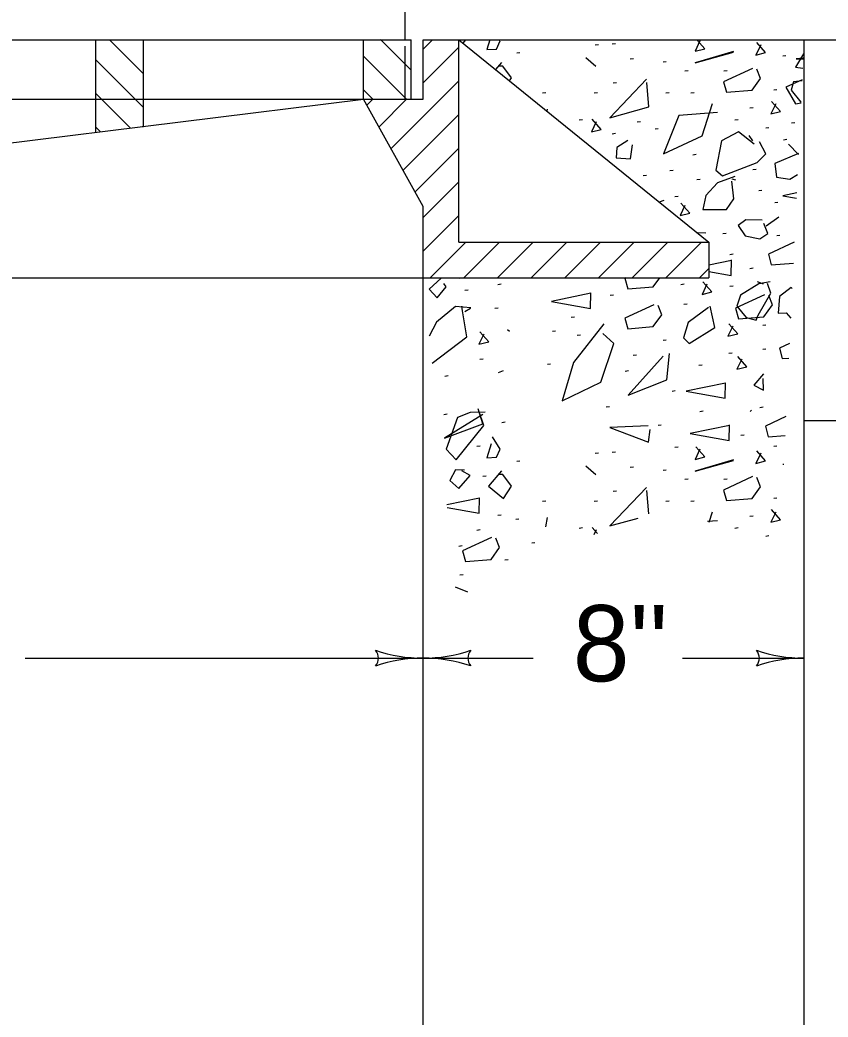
# Model space of a CAD drawing. Extents: x 997.6 to 1037.1, y 998.9 to 1022.6.
# Drawn here: x 1026.104 to 1028.226, y 1005.581 to 1008.199 of the extents above; entities that cross this region are included whole.
import ezdxf

# ---------------------------------------------------------------- set-up
doc = ezdxf.new("R2010")
doc.units = 0
doc.layers.add('Level 1', color=7, linetype='Continuous')

msp = doc.modelspace()

# ---------------------------------------------------------------- linework, layer by layer
at = {"layer": 'Level 1'}
for p, q in [((1027.116, 1008.1468), (1027.116, 1008.8968)), ((1024.1941, 1008.1468), (1027.1316, 1008.1468)), ((1026.3035, 1007.9038), (1026.3035, 1008.1468)), ((1026.4285, 1008.0577), (1026.3393, 1008.1468)), ((1026.4285, 1008.1461), (1026.4277, 1008.1468)), ((1026.4285, 1007.9193), (1026.4285, 1008.1468)), ((1027.0066, 1007.9906), (1027.0066, 1008.1468)), ((1027.1316, 1008.0669), (1027.0508, 1008.1478)), ((1027.1316, 1007.9906), (1027.1316, 1008.1468)), ((1027.1628, 1007.9906), (1027.1628, 1008.1468)), ((1027.1628, 1008.1468), (1027.2566, 1008.1468)), ((1027.1628, 1008.1223), (1027.1873, 1008.1468)), ((1027.2566, 1007.6156), (1027.2566, 1008.1468)), ((1027.2566, 1008.1468), (1027.9128, 1007.6156)), ((1027.2566, 1008.1468), (1028.1628, 1008.1468)), ((1028.1628, 1001.7718), (1028.1628, 1008.1468)), ((1028.1628, 1008.1468), (1030.2548, 1008.1468)), ((1027.116, 1007.9906), (1027.116, 1008.1298)), ((1027.1628, 1008.0339), (1027.2566, 1008.1277)), ((1026.4285, 1007.9693), (1026.3035, 1008.0943)), ((1027.1195, 1007.9906), (1027.0066, 1008.1035)), ((1027.0785, 1007.8613), (1027.2566, 1008.0393)), ((1027.0311, 1007.9906), (1027.0066, 1008.0151)), ((1024.2098, 1007.9906), (1027.116, 1007.9906)), ((1025.741, 1007.8343), (1027.0066, 1007.9906)), ((1026.3943, 1007.915), (1026.3035, 1008.0059)), ((1027.1628, 1007.7093), (1027.0066, 1007.9906)), ((1027.0066, 1007.9906), (1027.1628, 1007.9906)), ((1027.0153, 1007.9748), (1027.0311, 1007.9906)), ((1027.0469, 1007.918), (1027.1195, 1007.9906)), ((1027.11, 1007.8043), (1027.2566, 1007.9509)), ((1026.3156, 1007.9053), (1026.3035, 1007.9175)), ((1026.4251, 1007.9188), (1026.4285, 1007.9193)), ((1027.1416, 1007.7475), (1027.2566, 1007.8625)), ((1027.1628, 1007.6804), (1027.2566, 1007.7742)), ((1027.1628, 1007.5218), (1027.1628, 1007.7093)), ((1027.1628, 1007.592), (1027.2566, 1007.6858)), ((1027.1811, 1007.5218), (1027.2748, 1007.6156)), ((1027.2566, 1007.6156), (1027.9128, 1007.6156)), ((1027.2694, 1007.5218), (1027.3632, 1007.6156)), ((1027.3578, 1007.5218), (1027.4516, 1007.6156)), ((1027.4463, 1007.5218), (1027.54, 1007.6156)), ((1027.5346, 1007.5218), (1027.6283, 1007.6156)), ((1027.623, 1007.5218), (1027.7168, 1007.6156)), ((1027.7113, 1007.5218), (1027.8051, 1007.6156)), ((1027.7998, 1007.5218), (1027.8935, 1007.6156)), ((1027.9128, 1007.6156), (1027.9128, 1007.5218)), ((1027.8882, 1007.5218), (1027.9128, 1007.5465)), ((1024.1628, 1007.5218), (1027.1628, 1007.5218)), ((1027.1628, 1002.8343), (1027.1628, 1007.5218)), ((1027.1628, 1007.5218), (1027.9128, 1007.5218)), ((1028.1628, 1007.1468), (1030.2548, 1007.1468)), ((1026.1176, 1006.5233), (1027.1628, 1006.5233)), ((1027.1628, 1006.5233), (1027.4515, 1006.5233)), ((1027.8438, 1006.5233), (1028.1628, 1006.5233))]:
    msp.add_line(p, q, dxfattribs=at)
for points in [[(1027.2677, 1008.1378), (1027.2748, 1008.1468)], [(1027.3382, 1008.1468), (1027.3299, 1008.1214)], [(1027.3555, 1008.1224), (1027.3652, 1008.1438)], [(1027.3652, 1008.1438), (1027.3633, 1008.1468)], [(1027.8895, 1008.1437), (1027.8767, 1008.117)], [(1027.9023, 1008.1233), (1027.8816, 1008.1468)], [(1027.3299, 1008.1214), (1027.3555, 1008.1224)], [(1027.6231, 1008.1333), (1027.6146, 1008.1322)], [(1027.6676, 1008.1358), (1027.6591, 1008.1348)], [(1027.8767, 1008.117), (1027.9023, 1008.1233)], [(1028.0492, 1008.1332), (1028.0363, 1008.1065), (1028.062, 1008.1129), (1028.0385, 1008.1396)], [(1027.417, 1008.1123), (1027.4085, 1008.1113)], [(1027.6166, 1008.0766), (1027.5899, 1008.099)], [(1027.7148, 1008.0966), (1027.7062, 1008.0955)], [(1027.9773, 1008.1161), (1027.8769, 1008.0862), (1027.9773, 1008.1139)], [(1028.1153, 1008.1044), (1028.1068, 1008.1033)], [(1028.161, 1008.1098), (1028.1404, 1008.0744)], [(1028.1605, 1008.0983), (1028.1426, 1008.0968)], [(1028.1426, 1008.0968), (1028.1604, 1008.0968)], [(1027.3683, 1008.0873), (1027.3529, 1008.0688)], [(1027.3716, 1008.0777), (1027.3598, 1008.0777)], [(1027.395, 1008.0467), (1027.3716, 1008.0777)], [(1027.8011, 1008.0888), (1027.7926, 1008.0877)], [(1027.8588, 1008.0652), (1027.8502, 1008.0641)], [(1028.0273, 1008.0717), (1027.9515, 1008.0365), (1027.959, 1008.0088), (1028.0263, 1008.0141), (1028.0487, 1008.045), (1028.039, 1008.0695)], [(1027.9608, 1008.0652), (1027.9523, 1008.0641)], [(1028.1404, 1008.0744), (1028.1593, 1008.072)], [(1027.3899, 1008.0389), (1027.395, 1008.0467)], [(1027.7489, 1008.0435), (1027.6529, 1007.9422), (1027.7553, 1007.9709), (1027.75, 1008.035)], [(1028.1578, 1008.0412), (1028.1148, 1008.0222)], [(1028.1575, 1008.0393), (1028.1351, 1008.036)], [(1028.1577, 1008.0392), (1028.1575, 1008.0393)], [(1027.6703, 1008.0338), (1027.6617, 1008.0327)], [(1028.0917, 1008.0154), (1028.0832, 1008.0143)], [(1028.1148, 1008.0222), (1028.1404, 1007.9784)], [(1028.1351, 1008.036), (1028.1288, 1008.0147)], [(1028.1288, 1008.0147), (1028.1543, 1007.9827)], [(1027.4851, 1008.0076), (1027.4766, 1008.0065)], [(1027.6205, 1008.0076), (1027.6119, 1008.0065)], [(1027.809, 1008.0076), (1027.8004, 1008.0065)], [(1027.8744, 1008.0076), (1027.8659, 1008.0065)], [(1027.4881, 1007.9594), (1027.4889, 1007.9646)], [(1027.9356, 1007.956), (1027.8343, 1007.9475), (1027.7938, 1007.8472), (1027.8951, 1007.8942), (1027.9228, 1007.9795)], [(1028.0289, 1007.9683), (1028.0203, 1007.9673)], [(1028.0884, 1007.9787), (1028.0757, 1007.952), (1028.1013, 1007.9584), (1028.0778, 1007.9851)], [(1028.1404, 1007.9784), (1028.1549, 1007.9814)], [(1028.1543, 1007.9827), (1028.1549, 1007.9828)], [(1027.5813, 1007.9369), (1027.5727, 1007.9358)], [(1027.6172, 1007.9316), (1027.6044, 1007.9049), (1027.63, 1007.9113), (1027.6065, 1007.938)], [(1027.9896, 1007.9369), (1027.9811, 1007.9358)], [(1027.7331, 1007.9317), (1027.7245, 1007.9306)], [(1027.7802, 1007.9133), (1027.7717, 1007.9123)], [(1028.0708, 1007.9159), (1028.0623, 1007.9149)], [(1028.1388, 1007.929), (1028.1303, 1007.928)], [(1027.6676, 1007.9003), (1027.6591, 1007.8992)], [(1027.6998, 1007.8824), (1027.671, 1007.8643), (1027.67, 1007.8365), (1027.7073, 1007.8344), (1027.7127, 1007.8707)], [(1028.0317, 1007.8728), (1027.9911, 1007.9048), (1027.9463, 1007.8813), (1027.9313, 1007.8045), (1027.9484, 1007.7896), (1028.0402, 1007.8248), (1028.0626, 1007.8472), (1028.0455, 1007.8792)], [(1028.0178, 1007.8952), (1028.0273, 1007.8813)], [(1028.1179, 1007.8845), (1028.1093, 1007.8835)], [(1028.1483, 1007.8453), (1028.1223, 1007.8728)], [(1027.8797, 1007.8453), (1027.8711, 1007.8442)], [(1028.1485, 1007.8483), (1028.0861, 1007.8216)], [(1027.8194, 1007.8034), (1027.8109, 1007.8023)], [(1028.0368, 1007.806), (1028.0282, 1007.8049)], [(1028.0861, 1007.8216), (1028.0903, 1007.7864)], [(1027.7488, 1007.7903), (1027.7403, 1007.7893)], [(1027.8902, 1007.7798), (1027.8816, 1007.7788)], [(1027.9815, 1007.7874), (1027.9356, 1007.7714), (1027.9047, 1007.7383), (1027.8972, 1007.701), (1027.9591, 1007.701), (1027.9783, 1007.7288), (1027.9729, 1007.7758)], [(1027.9836, 1007.7778), (1027.974, 1007.7811)], [(1028.0903, 1007.7864), (1028.1255, 1007.7811)], [(1028.1255, 1007.7811), (1028.1458, 1007.7933)], [(1028.0524, 1007.751), (1028.0439, 1007.7499)], [(1027.8325, 1007.7353), (1027.824, 1007.7343)], [(1028.1436, 1007.7447), (1028.1074, 1007.7373)], [(1028.1074, 1007.7373), (1028.1429, 1007.7309)], [(1027.7948, 1007.7245), (1027.7828, 1007.7208)], [(1027.8502, 1007.7117), (1027.8374, 1007.685), (1027.863, 1007.6914), (1027.8395, 1007.7181)], [(1028.0943, 1007.7196), (1028.0858, 1007.7185)], [(1028.053, 1007.6733), (1028.0103, 1007.6743), (1027.99, 1007.6594), (1028.0082, 1007.6317), (1028.0466, 1007.6243), (1028.0679, 1007.6381), (1028.0573, 1007.6648)], [(1028.0637, 1007.6583), (1028.0968, 1007.6818)], [(1027.9047, 1007.6392), (1027.883, 1007.6397)], [(1027.9024, 1007.6239), (1027.9025, 1007.6243)], [(1027.9582, 1007.6384), (1027.9497, 1007.6374)], [(1028.0996, 1007.6333), (1028.091, 1007.6322)], [(1028.1373, 1007.6152), (1028.0693, 1007.5836)], [(1027.9727, 1007.5675), (1027.9128, 1007.5552)], [(1027.9765, 1007.5835), (1027.968, 1007.5824)], [(1027.9716, 1007.528), (1027.9727, 1007.5686)], [(1028.0693, 1007.5836), (1028.0768, 1007.5558)], [(1028.0289, 1007.5468), (1028.0203, 1007.5458)], [(1028.0768, 1007.5558), (1028.1348, 1007.5604)], [(1027.2104, 1007.5208), (1027.1784, 1007.4919), (1027.1998, 1007.4695), (1027.2233, 1007.4983), (1027.2168, 1007.5068)], [(1027.2678, 1007.5207), (1027.2593, 1007.5196)], [(1027.6947, 1007.5218), (1027.6923, 1007.5208)], [(1027.6923, 1007.5208), (1027.6998, 1007.493)], [(1027.7671, 1007.4983), (1027.784, 1007.5218)], [(1027.9128, 1007.5384), (1027.9716, 1007.528)], [(1027.2809, 1007.4893), (1027.2723, 1007.4882)], [(1027.3673, 1007.5049), (1027.3588, 1007.5038)], [(1027.6998, 1007.493), (1027.7671, 1007.4983)], [(1027.8483, 1007.5049), (1027.8397, 1007.5038)], [(1027.9078, 1007.5048), (1027.895, 1007.4782), (1027.9206, 1007.4846), (1027.8972, 1007.5113)], [(1027.9765, 1007.4997), (1027.968, 1007.4987)], [(1028.0743, 1007.5112), (1028.0444, 1007.5058), (1027.9964, 1007.4759), (1027.9868, 1007.4471), (1028.0113, 1007.4173), (1028.037, 1007.4108), (1028.0423, 1007.4237), (1028.0754, 1007.4813), (1028.0668, 1007.5068)], [(1028.0402, 1007.5122), (1028.0551, 1007.5058)], [(1028.1288, 1007.4962), (1028.0988, 1007.4728)], [(1028.1315, 1007.4935), (1028.1288, 1007.4962)], [(1027.6035, 1007.4811), (1027.5, 1007.4598), (1027.6025, 1007.4416), (1027.6035, 1007.4822)], [(1027.6623, 1007.4762), (1027.6538, 1007.4751)], [(1028.0587, 1007.4774), (1027.9829, 1007.4422), (1027.9904, 1007.4144), (1028.0577, 1007.4198), (1028.08, 1007.4508), (1028.0704, 1007.4753)], [(1028.0988, 1007.4728), (1028.0946, 1007.429)], [(1027.2478, 1007.4461), (1027.1977, 1007.4055)], [(1027.2883, 1007.4428), (1027.2478, 1007.4461)], [(1027.2659, 1007.4354), (1027.2648, 1007.4471)], [(1027.2723, 1007.4333), (1027.2873, 1007.4418)], [(1027.3594, 1007.4421), (1027.3509, 1007.441)], [(1027.7681, 1007.4513), (1027.6923, 1007.416), (1027.6998, 1007.3883), (1027.767, 1007.3936), (1027.7894, 1007.4246), (1027.7798, 1007.4491)], [(1027.9122, 1007.4439), (1027.8588, 1007.4044), (1027.846, 1007.3639), (1027.8609, 1007.349), (1027.9282, 1007.3917), (1027.9164, 1007.4471)], [(1027.8561, 1007.4526), (1027.8476, 1007.4515)], [(1027.2777, 1007.3671), (1027.2659, 1007.4354)], [(1027.5603, 1007.4185), (1027.5518, 1007.4175)], [(1028.0946, 1007.429), (1028.1159, 1007.4301)], [(1028.1159, 1007.4301), (1028.1278, 1007.4157)], [(1027.1977, 1007.4055), (1027.1789, 1007.3688)], [(1027.3897, 1007.381), (1027.3843, 1007.3853)], [(1027.6369, 1007.4013), (1027.5579, 1007.2999), (1027.5281, 1007.1985), (1027.6294, 1007.2476), (1027.6636, 1007.349), (1027.6348, 1007.3757)], [(1027.9758, 1007.3949), (1027.9631, 1007.3683), (1027.9887, 1007.3747), (1027.9652, 1007.4013)], [(1028.0629, 1007.3976), (1028.0543, 1007.3965)], [(1027.1863, 1007.2979), (1027.2777, 1007.3671)], [(1027.3222, 1007.3739), (1027.3093, 1007.3473), (1027.3349, 1007.3537), (1027.3115, 1007.3803)], [(1027.5105, 1007.3819), (1027.502, 1007.3808)], [(1027.576, 1007.3714), (1027.5674, 1007.3703)], [(1027.8011, 1007.3583), (1027.7926, 1007.3573)], [(1028.0629, 1007.3348), (1028.0543, 1007.3337)], [(1028.1247, 1007.3498), (1028.0982, 1007.3375)], [(1028.0982, 1007.3375), (1028.1056, 1007.3098)], [(1027.3202, 1007.3086), (1027.3117, 1007.3075)], [(1027.7927, 1007.3159), (1027.7009, 1007.2135), (1027.8023, 1007.254), (1027.8098, 1007.3233)], [(1027.7226, 1007.3191), (1027.714, 1007.318)], [(1027.9739, 1007.3243), (1027.9653, 1007.3233)], [(1027.9994, 1007.3085), (1027.9866, 1007.2818), (1028.0123, 1007.2883), (1027.9888, 1007.3149)], [(1028.1056, 1007.3098), (1028.1228, 1007.3112)], [(1027.4974, 1007.2955), (1027.4889, 1007.2944)], [(1027.8953, 1007.2929), (1027.8868, 1007.2918)], [(1027.2286, 1007.2641), (1027.22, 1007.263)], [(1027.3726, 1007.2775), (1027.3598, 1007.2722)], [(1027.7017, 1007.2772), (1027.6931, 1007.2761)], [(1028.0562, 1007.27), (1028.0306, 1007.2402), (1028.0562, 1007.2273), (1028.0551, 1007.2572)], [(1027.9569, 1007.2455), (1027.8535, 1007.2242), (1027.9559, 1007.206), (1027.9569, 1007.2465)], [(1027.8247, 1007.2248), (1027.8162, 1007.2238)], [(1027.3193, 1007.1627), (1027.219, 1007.1008), (1027.3193, 1007.1381), (1027.3075, 1007.1776)], [(1027.6519, 1007.1829), (1027.6433, 1007.1818)], [(1028.0551, 1007.1818), (1028.0465, 1007.1808)], [(1027.2259, 1007.1635), (1027.2174, 1007.1624)], [(1027.3257, 1007.1691), (1027.2862, 1007.168), (1027.2531, 1007.1552), (1027.2233, 1007.0719), (1027.2499, 1007.0443), (1027.3225, 1007.1338), (1027.3097, 1007.1701)], [(1027.898, 1007.1713), (1027.8894, 1007.1703)], [(1028.0253, 1007.1744), (1028.021, 1007.1712)], [(1028.1154, 1007.1573), (1028.0615, 1007.1322)], [(1027.3778, 1007.1426), (1027.3693, 1007.1415)], [(1027.7532, 1007.1328), (1027.6529, 1007.1285), (1027.7543, 1007.0901), (1027.7585, 1007.1232)], [(1027.788, 1007.1347), (1027.7795, 1007.1337)], [(1027.9674, 1007.1344), (1027.8639, 1007.1131), (1027.9663, 1007.0949), (1027.9674, 1007.1355)], [(1028.0615, 1007.1322), (1028.0689, 1007.1044)], [(1027.3417, 1007.0858), (1027.3299, 1007.0496), (1027.3555, 1007.0506), (1027.3652, 1007.0719), (1027.3448, 1007.104)], [(1028.0053, 1007.1085), (1027.9968, 1007.1075)], [(1028.0689, 1007.1044), (1028.1131, 1007.108)], [(1027.3123, 1007.0798), (1027.3038, 1007.0787)], [(1027.8325, 1007.0771), (1027.824, 1007.0761)], [(1027.8895, 1007.0718), (1027.8767, 1007.0452), (1027.9023, 1007.0515), (1027.8788, 1007.0782)], [(1028.0917, 1007.0798), (1028.0832, 1007.0787)], [(1027.6231, 1007.0614), (1027.6146, 1007.0603)], [(1027.6676, 1007.064), (1027.6591, 1007.0629)], [(1027.9773, 1007.0443), (1027.8769, 1007.0143), (1027.9773, 1007.0421)], [(1028.0492, 1007.0613), (1028.0363, 1007.0347), (1028.062, 1007.0411), (1028.0385, 1007.0678)], [(1027.417, 1007.0405), (1027.4085, 1007.0394)], [(1027.6166, 1007.0048), (1027.5899, 1007.0272)], [(1027.7148, 1007.0248), (1027.7062, 1007.0237)], [(1028.1094, 1007.0319), (1028.1068, 1007.0315)], [(1027.2713, 1007.0165), (1027.2478, 1007.0176), (1027.2328, 1006.9898), (1027.2563, 1006.9685), (1027.2862, 1007.0026), (1027.2648, 1007.0154)], [(1027.328, 1007.0012), (1027.3195, 1007.0001)], [(1027.3683, 1007.0154), (1027.3342, 1006.9748), (1027.3737, 1006.9428), (1027.395, 1006.9748), (1027.3716, 1007.0058), (1027.3598, 1007.0058)], [(1027.8011, 1007.0169), (1027.7926, 1007.0158)], [(1027.8588, 1006.9933), (1027.8502, 1006.9923)], [(1028.0273, 1006.9998), (1027.9515, 1006.9647), (1027.959, 1006.9369), (1028.0263, 1006.9423), (1028.0487, 1006.9732), (1028.039, 1006.9977)], [(1027.9608, 1006.9933), (1027.9523, 1006.9923)], [(1027.7489, 1006.9717), (1027.6529, 1006.8703)], [(1027.3111, 1006.9433), (1027.2253, 1006.9257)], [(1027.31, 1006.9038), (1027.3111, 1006.9444)], [(1027.6703, 1006.9619), (1027.6617, 1006.9608)], [(1027.7551, 1006.9018), (1027.75, 1006.9632)], [(1028.0917, 1006.9436), (1028.0832, 1006.9425)], [(1027.2259, 1006.9188), (1027.31, 1006.9038)], [(1027.4851, 1006.9358), (1027.4766, 1006.9347)], [(1027.6205, 1006.9358), (1027.6119, 1006.9347)], [(1027.809, 1006.9358), (1027.8004, 1006.9347)], [(1027.8744, 1006.9358), (1027.8659, 1006.9347)], [(1028.0884, 1006.9068), (1028.0757, 1006.8802), (1028.1013, 1006.8866), (1028.0778, 1006.9133)], [(1027.3673, 1006.8991), (1027.3588, 1006.898)], [(1027.4144, 1006.8886), (1027.4059, 1006.8876)], [(1027.4847, 1006.8682), (1027.4889, 1006.8928)], [(1027.6529, 1006.8703), (1027.727, 1006.8912)], [(1027.9139, 1006.8803), (1027.9228, 1006.9077)], [(1028.0289, 1006.8965), (1028.0203, 1006.8954)], [(1027.5813, 1006.8651), (1027.5727, 1006.864)], [(1027.6203, 1006.8506), (1027.6065, 1006.8662)], [(1027.9356, 1006.8842), (1027.9098, 1006.8821)], [(1027.9896, 1006.8651), (1027.9811, 1006.864)], [(1027.3422, 1006.8402), (1027.2664, 1006.8049), (1027.2738, 1006.7772), (1027.3411, 1006.7825), (1027.3635, 1006.8135), (1027.3538, 1006.838)], [(1027.3123, 1006.8598), (1027.3038, 1006.8588)], [(1027.6172, 1006.8598), (1027.6112, 1006.8471)], [(1028.0708, 1006.8441), (1028.0623, 1006.8431)], [(1027.2652, 1006.8179), (1027.2567, 1006.8168)], [(1027.4563, 1006.8258), (1027.4478, 1006.8248)], [(1027.3856, 1006.7813), (1027.3771, 1006.7803)], [(1027.2678, 1006.742), (1027.2593, 1006.7409)], [(1027.2798, 1006.6968), (1027.2478, 1006.7093)]]:
    msp.add_lwpolyline(points, dxfattribs=at)
for centre, radius, start, end in [((1027.0142, 1006.5234), 0.0313, 318.7746, 40.8913), ((1027.1628, 1006.1324), 0.3909, 90, 108.6688), ((1027.1628, 1006.9143), 0.3909, 251.3472, 269.9939), ((1027.1628, 1006.9143), 0.3909, 269.9878, 270), ((1027.1628, 1006.9143), 0.3909, 270, 288.6688), ((1027.1628, 1006.1324), 0.3909, 89.9878, 90), ((1027.1628, 1006.1324), 0.3909, 71.3472, 89.9939), ((1027.3115, 1006.5233), 0.0313, 138.7746, 220.8913), ((1028.0142, 1006.5234), 0.0313, 318.7746, 40.8913), ((1028.1628, 1006.1324), 0.3909, 90, 108.6688), ((1028.1628, 1006.9143), 0.3909, 251.3472, 269.9939), ((1028.1628, 1006.1324), 0.3909, 89.9878, 90)]:
    msp.add_arc(centre, radius, start, end, dxfattribs=at)

# ---------------------------------------------------------------- texts
msp.add_text("8''", height=0.2, dxfattribs=at).set_placement((1027.5558, 1006.4625))

doc.saveas('drawing.dxf')
